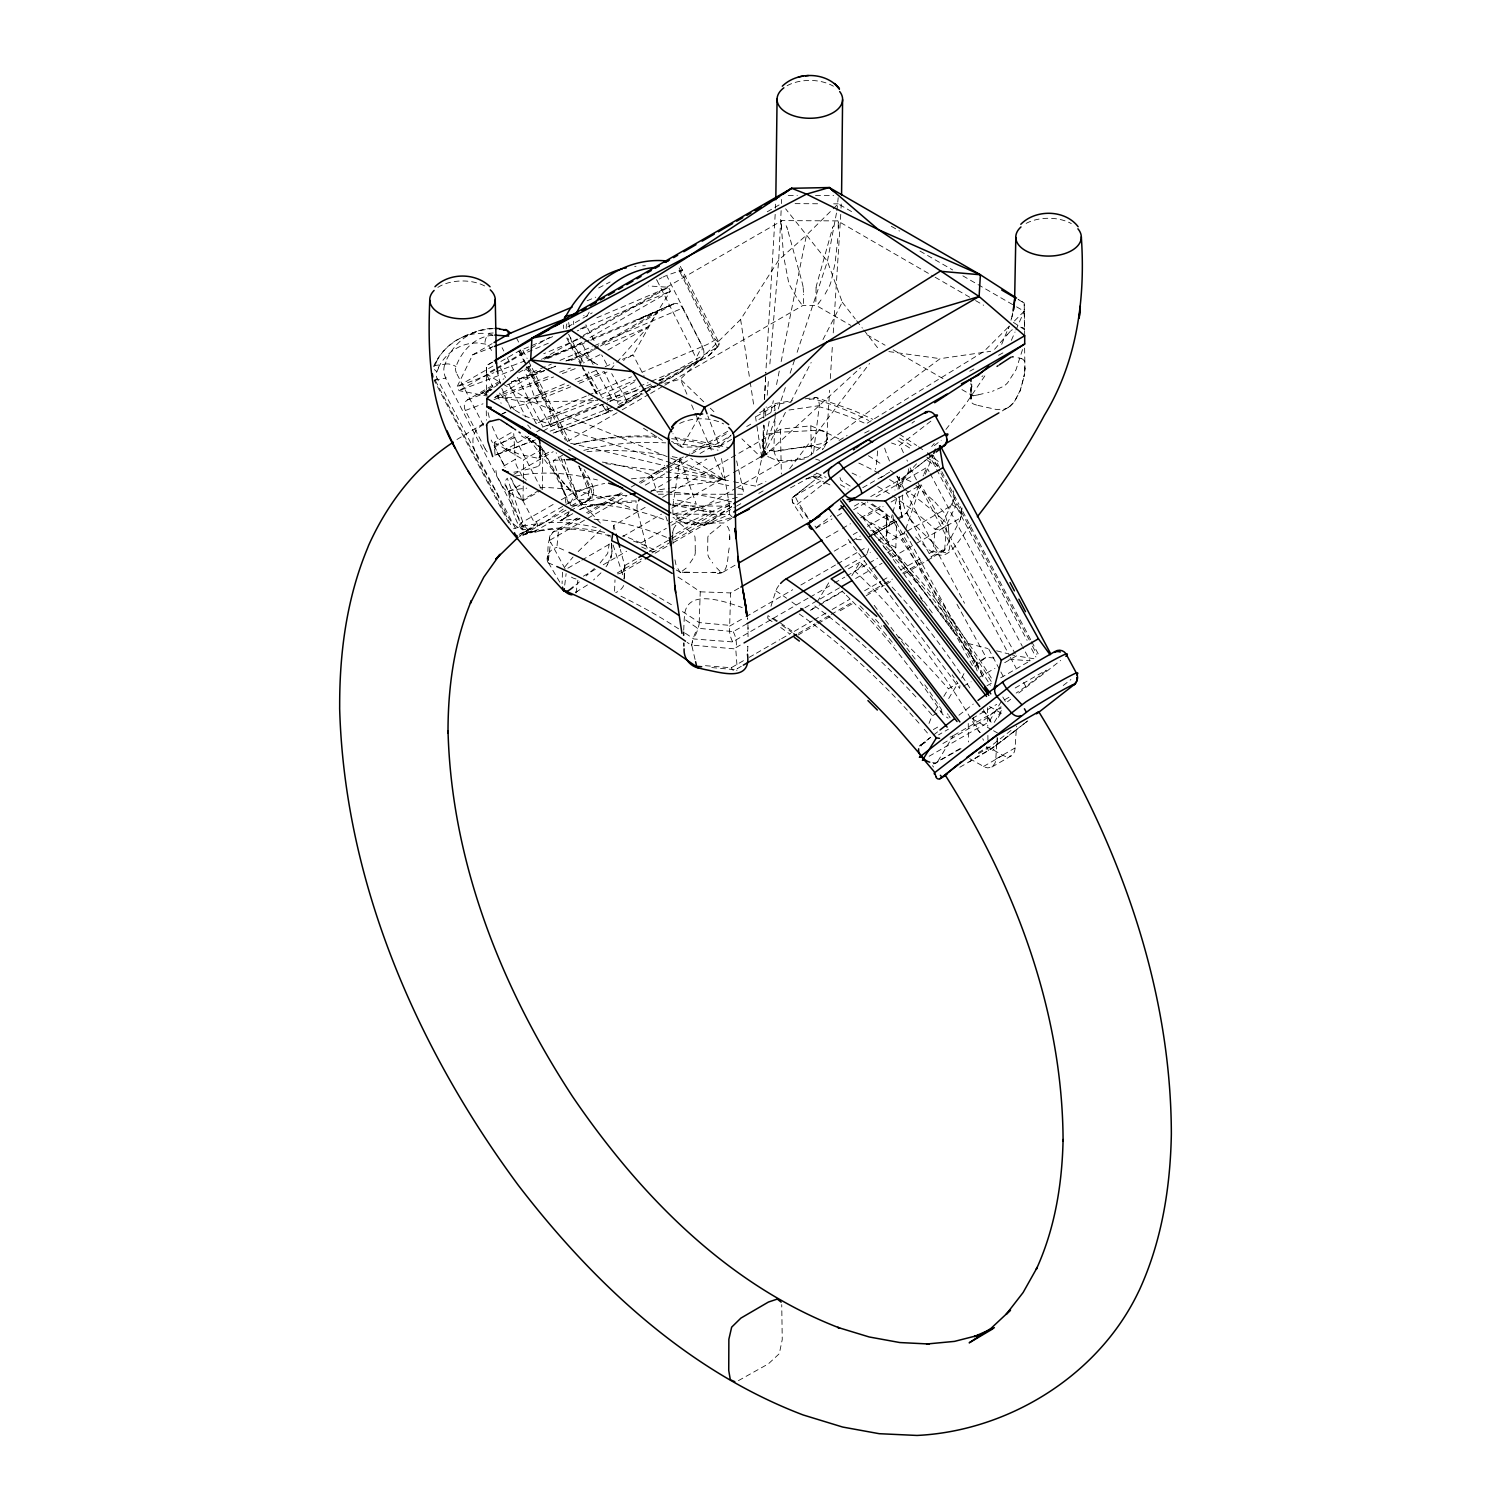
<?xml version="1.0" encoding="UTF-8"?>
<svg xmlns="http://www.w3.org/2000/svg" width="1511" height="1511" viewBox="0 0 1511 1511"><rect width="100%" height="100%" fill="white"/><g stroke="black" fill="none" stroke-linecap="round" stroke-linejoin="round"><path stroke-width="0.75" stroke-dasharray="5 3.75" d="M672.981 543.998L672.792 532.854M762.961 440.041L763.452 447.313L763.452 425.044L762.979 439.531M781.281 228.633L781.414 222.155M781.3 225.101L783.51 255.586L788.326 280.876A25.744 7.952 76.7 0 0 789.856 285.409M838.265 222.495L838.246 230.276M568.665 511.813L534.29 531.664A10.936 9.425 76.1 0 1 521.276 526.3L508.735 490.962L505.09 485.239L505.033 481.254L507.262 478.213L522.787 521.975A10.917 6.308 60 0 0 534.29 531.664A466.295 230.39 62.1 0 1 607.252 533.005M540.126 454.66L540.183 458.022M729.7 539.54L729.662 533.402A5.421 1.681 76.7 0 0 728.302 527.83L727.037 526.149M747.945 624.723L748.039 636.698M729.756 536.613L729.756 539.654M838.359 225.536L838.284 229.049M971.025 390.971L971.025 392.142M970.912 384.719L970.912 383.397M970.931 398.696L970.987 395.353M971.025 390.782L972.555 383.36A10.029 7.593 35.3 0 0 971.724 384.549L971.044 388.799M971.006 392.747L970.855 388.969L971.101 401.095M877.438 450.92L877.381 453.262A137.482 79.365 60 0 1 875.927 466.729L875.436 469.241M970.874 387.42L970.874 388.384M495.967 470.507A20.55 11.861 60 0 0 497.081 476.513L503.843 488.393A16.338 9.425 60 0 0 508.168 491.963L523.014 500.802L523.297 480.347M523.335 478.062L523.58 459.873L542.883 448.729L521.389 435.923M542.317 489.658L542.883 448.729M861.61 502.37L889.261 521.031L886.579 515.742L886.334 536.972L886.919 514.193A466.03 310.964 69.3 0 0 869.996 502.464M624.553 578.09L624.704 567.097L623.363 571.876L624.704 567.362L621.776 572.537L641.382 561.148M824.402 447.256L827.121 440.721L826.857 434.016A118.576 24.138 -3.5 0 0 826.593 433.26L823.778 431.088L817.262 430.371L776.087 432.392L765.397 434.526L762.979 439.267M624.156 578.297L624.459 564.623L620.303 549.4M683.727 630.181L684.2 619.359A118.576 117.272 24.3 0 1 684.521 615.676C686.372 587.42 725.771 601.794 742.203 607.554M738.766 588.232L730.644 592.935L729.681 625.384L699.196 622.57A466.03 219.322 52.2 0 0 681.782 611.124M747.681 650.807L747.832 646.236L747.643 651.354M699.196 622.57L700.254 591.821A514.495 242.119 52.2 0 0 677.816 576.956M803.436 303.503L803.418 294.211M614.561 591.179L614.996 579.884M826.706 442.629L826.366 443.762L829.615 390.216M775.275 412.276L773.84 449.277L732.986 472.867M485.938 394.711L486.202 392.596M764.509 399.244L765.85 372.235M764.509 399.376L765.85 372.499M775.464 208.235L775.653 204.155M841.041 208.159L841.23 204.023M775.181 214.373L765.964 370.006M781.13 210.633L778.713 260.043L769.59 367.249M840.758 214.373L833.09 335.215M830.313 378.543L832.523 343.677M690.017 562.923L694.002 557.181A4.306 1.36 -76.4 0 0 695.268 553.045L695.249 550.684M953.517 490.848L952.572 505.014L884.048 544.583M565.87 502.993C564.132 483.01 550.646 466.2 542.751 448.2M969.741 758.711L983.585 766.436A16.338 9.425 60 0 0 987.911 767.871L991.896 767.021L994.672 763.792A20.55 11.861 60 0 0 995.787 759.07L997.184 737.311M1024.704 371.819L1024.855 362.716M991.896 767.021L1011.199 755.859L1013.975 752.648A20.55 11.861 60 0 0 1015.09 747.926L1016.506 726.13M1025.025 368.155L1024.836 370.592M837.812 238.549L835.13 262.801L831.201 281.084A25.668 8.103 -76.4 0 1 829.671 285.617L824.666 294.872M729.209 547.945C726.829 558.881 729.662 578.562 712.323 572.291L721.994 572.556L680.592 572.348L675.7 569.704M827.367 438.133L827.235 439.134A127.528 26.216 -7 0 1 827.14 439.739L823.287 443.214L810.765 445.915M961.393 508.735L960.505 519.217L944.639 549.966L926.772 560.827M962.073 507.923L960.505 519.217M579.808 561.299L565.511 569.553L550.552 542.033L548.153 562.168C547.907 552.61 546.491 539.125 553.498 531.721L577.334 518.027M764.623 425.516L761.846 458.135L755.519 486.126L733.194 481.65M765.416 416.186L766.209 406.875M767.21 395.221L768.589 378.902M944.639 549.966L946.604 524.77L957.672 501.822M893.039 515.591L893.511 521.333L895.777 521.541L973.821 663.933M547.284 558.598L547.473 556.482M898.025 489.224L899.328 476.89L894.946 490.055M564.736 585.135L566.115 573.632M540.05 455.869L538.879 457.909L551.062 450.864M816.072 287.751L815.827 303.635M1024.59 372.745L1024.477 373.614M576.05 592.992L577.863 580.205M827.084 439.701L827.329 437.774M613.277 529.209L613.787 525.469L646.292 506.695M816.091 287.6L816.148 287.279A10.048 3.173 -76.4 0 1 816.507 285.352L832.637 227.708M899.234 488.846L901.67 480.252L916.497 463.858M959.919 685.654L959.636 688.393L847.142 538.048M707.828 537.368L707.658 553.196A4.306 1.322 76.7 0 0 708.697 557.238L712.739 563.055M576.031 493.7L575.181 497.591M730.38 517.952L704.598 525.205L685.616 523.731L672.867 514.08L672.867 505.845L680.403 456.228M820.832 480.97L793.407 496.817L792.028 498.724L792.482 502.332L795.995 505.373L821.531 485.352M1024.024 376.673L1024.382 374.312L1020.662 389.46L1014.259 402.02L1020.038 391.122L1023.929 377.146M836.471 213.051L827.424 261.346L796.127 355.274M836.905 210.766L838.189 197.695M769.193 421.361L761.846 458.135L741.901 438.813M771.044 412.163L773.33 400.661M776.56 384.568L779.317 370.781M781.149 361.582L806.44 235.13L831.503 210.445M1011.879 316.894L1012.672 312.966M997.713 738.577L996.958 741.24M1022.531 349.551L1016.015 369.742L1007.554 382.906A25.668 19.322 -36 0 1 1003.852 386.193L992.519 391.273M719.104 344.961L719.123 343.054L717.328 347.114A12.428 10.105 68.1 0 1 716.082 347.983L659.155 380.281M692.265 642.307L692.529 641.042M702.011 349.891L702.539 346.756L666.597 275.418L682.651 269.902M562.451 572.253L562.092 583.699M929.001 723.429L931.966 716.006L937.689 712.72M886.598 534.781L892.245 514.628M892.869 512.399L896.646 498.97M1011.501 318.387L1012.729 314.288L1010.972 320.162M1008.423 328.605L1009.216 326.017L1001.207 345.471M770.969 606.308L775.88 590.763A11.087 4.136 -46.5 0 1 778.826 585.531M792.028 498.724L792.897 503.087L803.606 519.368M775.256 417.886L761.846 458.135L860.533 367.759M778.241 408.933L785.682 386.57M790.159 373.16L795.372 357.503M486.334 392.142L501.085 382.812M569.307 511.889L565.681 517.272L568.438 513.853M867.087 553.366L868.749 548.606M977.22 670.96L968.022 643.422L901.916 540.183L904.976 531.305M905.731 529.096L921.049 484.71L1015.26 653.866M961.714 678.023L964.585 672.376M925.299 474.284L932.91 455.548M434.318 366.342A14.524 12.334 73.9 0 1 434.677 365.53L444.989 364.208L447.143 359.41M918.952 485.447L906.883 512.909L897.628 520.105M923.108 475.965L923.523 475.021M923.939 474.076L926.866 467.447L929.076 471.602M1011.331 340.372L1015.014 332.042M1015.921 329.965L1024.194 311.247L1024.194 303.012L1018.471 299.329M434.734 365.568L436.755 361.582M929.435 553.309L933.043 551.232L935.12 529.209A10.917 5.458 -47.6 0 0 943.752 520.445L954.82 497.497M492.114 343.639L472.603 354.896L457.059 386.759L459.061 390.631L490.206 396.619M941.485 710.529L942.448 714.325L948.096 718.178M433.581 366.531C443.403 342.978 469.09 330.493 493.379 328.605M785.437 412.39L761.846 458.135L756.539 423.477M790.801 401.983L811.18 362.47M822.966 339.597L842.269 302.162L827.424 261.346L785.626 208.82M438.643 367.928L436.849 371.63A7.442 6.044 67.9 0 0 437.283 378.789L516.951 531.23M674.208 527.773L675.87 525.28M590.707 340.258L657.361 311.852L633.052 354.802L623.42 360.374M698.856 417.225L681.782 447.199L671.564 441.306M589.196 312.097L586.325 317.291A8.159 4.023 30.6 0 0 583.68 315.44M998.28 717.385L1002.756 709.924M817.092 602.096L829.917 580.791M851.826 575.729L859.986 562.168A525.582 291.547 65.5 0 1 888.336 592.293M934.667 711.587L939.238 703.975M943.827 696.363L948.398 688.752L957.842 683.312A525.582 291.547 65.5 0 0 952.194 674.85M948.681 698.516L957.842 683.312M1001.17 701.708L989.762 720.671A10.917 1.889 -30 0 1 976.748 728.736L926.205 757.936M994.238 722.409L1002.586 708.508M606.024 566.776L607.516 564.604M607.403 564.774L611.861 553.63L611.426 543.205L612.049 551.496L611.728 545.207M984.851 375.899L965.982 403.626L944.734 430.994M664.802 383.341L680.403 379.185L740.617 319.463L778.713 260.043L806.44 235.13M564.982 566.757L573.009 557.049M818.849 302.955L817.923 304.164M818.943 302.823L821.04 299.915M718.424 346.038L708.036 356.256L676.154 374.766M789.649 468.788L869.58 363.471M686.202 568.079L680.592 572.348L690.3 572.178L681.348 572.348A25.668 8.103 -76.4 0 1 679.856 572.083L676.135 565.378M971.101 524.733C952.138 548.115 946.49 569.628 921.37 542.619M563.244 509.113L545.698 521.711M931.645 446.595L934.289 443.478M1006.93 335.026L1010.935 330.663M994.597 349.287L1007.195 334.705M610.69 369.383L615.336 364.094M616.904 362.319L647.917 327.018L670.412 291.132L668.41 287.26L648.257 285.919M823.608 448.144L822.362 449.409M974.576 666.313L986.06 657.361L995.239 658.078M578.184 551.534L600.774 529.643M600.981 572.839L593.577 579.96M682.689 270.072L679.912 271.867A8.065 6.573 67.9 0 0 676.531 268.24M1008.026 327.377L983.793 351.572L867.201 423.174M1014.485 320.918L1024.194 311.247L1016.015 306.525M600.094 562.999L607.686 553.479L609.197 543.979M833.184 208.801L838.189 203.853L854.546 213.297M919.878 745.754L939.162 730.606M731.192 435.017L719.425 446.444L681.782 447.199L672.943 433.638M921.162 744.753L930.663 737.292M594.371 568.457L589.649 572.763M588.251 574.029L586.136 575.918M1046.292 670.62L1025.78 686.58L1023.627 682.386M579.28 581.924L577.995 583.038M710.094 533.931L722.919 523.58M717.253 347.171L679.912 271.867M806.855 486.278L792.727 497.459L811.501 482.632M798.035 493.228L793.898 496.515L795.938 494.89M816.582 527.301L831.428 515.667M1025.95 722.296L1027.726 720.898M810.689 483.237L820.284 475.738M1024.156 723.712L1011.879 733.269M818.735 476.985L821.191 475.058M958.918 715.232L973.235 704.088M1011.01 730.436L989.044 747.548L975.52 755.368M930.87 421.172L899.139 445.669L891.528 443.006M934.232 445.669L941.221 440.268M868.731 536.783L877.985 529.587L895.324 519.576M1001.075 706.732L988.213 716.705L991.953 723.92M1007.497 701.746L1010.708 699.234M1018.754 693.001L1060.665 660.439M1063.215 685.503L1070.902 679.553M1027.027 721.427L992.897 747.832M911.983 423.156L914.514 421.191M917.781 466.332L928.283 458.211M932.778 454.773L901.954 478.515L869.845 497.119M1014.939 730.757L991.48 748.908L959.542 767.418M1025.723 686.636L1016.147 693.077M1008.139 736.159L991.216 748.549L968.948 761.978M903.408 477.4L913.475 469.694M809.518 455.68L940.125 358.674L990.687 351.326M587.439 584.984L576.503 591.764M708.036 356.256L712.946 352.006A64.35 42.591 51.6 0 0 716.101 347.983M519.482 536.141L535.668 524.506L521.427 533.704L533.289 527.188L518.311 534.818L543.998 522.693M732.533 517.348L729.586 514.382L672.867 514.08L704.598 525.205L731.758 506.374M530.72 438.171L528.623 439.418M483.463 424.572C458.928 437.888 484.011 465.804 490.433 482.727C502.313 497.213 506.355 533.666 530.682 529.341M981.904 376.541L982.943 375.842M456.945 439.512L485.56 422.4M598.658 287.978L610.104 281.971M1008.611 407.271L1014.202 402.096L1010.047 406.346L1000.849 411.748M618.887 407.838L625.252 402.644A64.463 29.974 67.1 0 0 627.443 399.187L644.064 389.574M839.058 440.456L847.104 435.527M492.303 362.13L486.353 365.719L486.353 373.954L492.68 386.514M655.094 553.177L671.167 543.866M619.888 407.29L643.006 393.918M727.754 431.258L689.564 453.319M759.75 412.692L775.747 403.399L792.387 400.679M960.977 748.625L933.779 763.962M492.454 362.206L486.353 365.719L486.674 394.994M492.926 366.059L457.059 386.759L493.889 372.726M500.896 361.45L518.821 351.1L553.517 336.292M494.494 369.251L486.353 373.954L500.424 382.472M496.533 368.08L529.096 349.268M531.135 348.097L549.456 337.52M567.758 326.943L592.199 312.853M767.229 211.786L779.43 204.74M494.928 369.931L459.061 390.631L513.23 369.987M496.911 368.778L520.823 354.972L549.003 342.94M485.22 448.918L465.35 410.52A8.235 6.705 67.9 0 1 467.447 399.905L503.994 378.77M500.538 382.245L480.951 393.559L487.071 394.749M542.6 358.9L581.225 336.594M583.246 335.423L782.018 220.606L837.623 220.889L933.061 276.06M577.92 339.503L543.733 353.725M579.941 338.332L668.41 287.26L596.864 317.782M581.943 342.204L573.897 346.85L541.391 359.24M589.989 337.576L670.412 291.132L577.202 330.909M570.761 386.778L543.035 398.054L494.645 397.469L531.721 376.069L544.621 370.629M566.625 360.827L584.19 354.103L592.331 349.4M594.352 348.229L657.361 311.852M571.045 360.43L584.285 355.387L598.394 347.247M600.415 346.076L672.962 304.183L543.922 359.297L558.617 353.007M599.98 354.688L583.492 362.961M607.97 350.061L647.917 327.018L602.719 346.095M494.985 454.131L494.267 442.402L513.57 431.258M494.796 455.057A10.974 8.934 67.9 0 0 498.007 454.074L528.604 436.452M536.764 431.73L542.865 428.199M543.129 431.051L551.402 426.253M634.544 381.83L615.279 392.954L602.077 398.054M503.692 466.049L515.27 459.363L513.721 433.6M645.669 388.969L617.3 405.364L618.018 401.095L626.272 399.716A12.466 10.143 67 0 0 627.443 399.168M647.709 387.798L651.751 385.475M659.854 380.791L663.915 378.449L659.589 380.281M617.602 407.063L641.665 393.162M648.54 389.196L653.696 386.212M658.853 383.246L694.947 362.394L705.335 357.975M614.864 409.594L655.245 386.287M657.266 385.116L699.669 360.638L650.202 381.773M646.387 391.953L678.552 373.387M567.305 441.476L620.133 410.992M622.154 409.821L648.559 394.579M650.599 393.408L662.781 386.363M664.821 385.192L802.945 305.449L816.318 305.505L850.712 325.356M513.816 474.397L553.215 451.657M568.476 503.579L553.215 460.591L562.659 455.151M508.168 491.963L525.526 481.933M539.389 490.187L522.013 500.217L510.397 477.74M523.014 500.802L540.39 490.773M553.12 504.466L522.787 521.975A10.917 2.701 -19.5 0 0 521.276 526.3L542.298 522.863A481.008 238.606 62 0 1 596.241 527.566M561.223 499.801L573.349 492.794A10.917 2.72 -19.6 0 1 587.193 488.242A477.646 311.795 57.7 0 1 604.702 483.407M562.621 506.431L536.329 521.616A2.644 2.153 68 0 1 533.213 520.407L532.949 520.558M587.722 500.575A8.499 4.967 60.8 0 0 588.931 491.245A2.644 2.153 68 0 0 589.649 487.826L592.369 486.089L576.163 492.454L556.142 452.752M565.907 504.542L588.912 491.245M571.46 505.675L579.072 501.274L582.698 507.337M566.021 510.095L522.523 535.196A10.634 8.669 68.3 0 1 519.576 536.141M570.346 510.85L588.195 500.557C600.113 493.172 588.704 477.533 584.19 469.713M579.922 518.972A464.538 236.547 61.7 0 0 565.19 520.105L559.977 520.861L571.8 514.023M579.676 509.49L590.008 505.751A464.538 297.913 58.1 0 1 636.641 500.953M572.82 513.664L561.242 520.294A20.096 19.473 28.5 0 1 559.977 520.861M579.903 509.566L583.454 507.507L602.096 503.994L587.099 506.657M602.322 462.064A525.582 268.467 61.7 0 1 651.071 474.907L664.557 467.126M666.483 466.011L679.969 458.23L696.288 504.202A475.361 304.183 58.1 0 0 673.132 499.423M621.191 492.794L585.286 513.457M631.239 486.995L637.283 483.501M639.285 482.349L665.444 467.258M671.47 463.764L687.562 454.49M580.016 518.254L558.466 530.682L556.917 547.039A487.467 160.053 44.2 0 1 564.963 550.59M587.836 513.721L623.08 493.379M640.702 483.199L668.108 467.371M670.072 466.257L689.639 454.943M691.604 453.81L728.812 432.335M756.218 416.507L777.749 404.079L786.702 402.663M549.872 540.201L626.989 495.665M645.254 485.125L689.885 459.344M700.046 453.489L730.474 435.923M746.717 426.536L750.778 424.194M758.881 419.51L775.124 410.142M731.588 439.418L719.425 446.444L707.866 415.959M650.788 491.453L664.802 483.35M666.804 482.198L706.865 459.08M662.555 497.308L668.655 493.795M670.676 492.624L780.413 429.256L810.784 425.781A514.495 343.299 69.3 0 1 838.832 438.87M581.848 560.109L610.444 543.601M622.702 536.537L661.516 514.137M671.715 508.244L730.946 474.038M668.108 523.996L697.629 506.94M583.416 576.201L596.033 568.91M603.248 564.755L626.668 551.232M641.08 542.902L666.313 528.34M671.715 525.224L734.799 488.808M736.612 487.751L779.865 462.782L805.609 458.721M668.429 538.143L714.099 511.776L705.127 509.453A464.538 297.913 58.1 0 0 675.001 503.654M624.647 565.567L636.868 558.522M649.088 551.458L730.55 504.428M617.262 572.952L641.741 558.824M651.94 552.932L731.57 506.959M673.207 542.695L734.422 507.356M736.461 506.166L742.581 502.634M731.683 518.405L723.712 523.014L678.836 522.768L672.697 519.236M862.743 487.694L890.904 471.432M880.856 477.627L884.879 475.304M735.045 565.208L722.692 572.348A25.744 7.952 76.7 0 1 721.2 572.575L714.76 565.888M815.883 528.264L832.032 518.953M837.188 515.969L842.345 513.003M854.376 506.053L861.251 502.086M853.677 509.698L865.879 502.653M876.04 496.779L926.866 467.447M826.139 537.784L840.362 529.568M842.401 528.397L850.523 523.713M860.684 517.839L883.047 504.938M932.306 612.88L863.14 518.141L883.104 506.619M891.093 502.011L919.047 485.862M853.224 534.535L857.266 532.193M867.408 526.357L889.696 513.476M834.242 551.118L850.259 541.863M852.261 540.711L860.269 536.084M897.251 518.462L906.883 512.909L931.777 558.296M868.806 537.104L895.777 521.541L873.925 534.214M729.586 626.158L743.846 617.942M745.886 616.752L792.727 589.724M800.868 585.021L835.489 565.02M837.528 563.849L857.889 552.101M859.929 550.911L866.049 547.398M878.269 540.334L886.409 535.631M747.001 623.703L733.307 631.617L697.459 628.198A487.467 160.053 44.2 0 0 683.52 618.528M844.895 567.192L860.552 558.145M862.517 557.011L870.355 552.497M848.426 568.835L859.986 562.168M808.026 598.186L732.608 641.911L693.776 638.964A454.83 212.843 52 0 0 685.39 633.279M810.142 597.147L832.58 584.19M834.544 582.887L844.819 577.126M846.783 575.823L867.276 564.17M869.316 562.98L877.475 558.277M887.675 552.384L895.834 547.662L896.552 521.899A454.83 304.315 69.5 0 0 867.257 501.898M735.933 647.615L742.014 644.102M804.891 607.781L839.417 587.855M855.66 578.486L869.864 570.289M871.885 569.118L882.046 563.263M892.189 557.389L914.514 544.508M916.535 543.337L961.185 517.555M823.249 602.209L842.949 590.839M819.132 605.174L842.628 591.613L844.8 593.71M705.429 665.69L731.192 667.768L743.809 660.477M749.21 657.361L754.631 654.244M756.425 653.205L779.846 639.663M781.659 638.624L790.669 633.43M794.276 631.352L812.295 620.945M814.089 619.907L826.706 612.616M832.127 609.5L850.145 599.093M864.556 590.763L880.781 581.395M882.575 580.356L889.79 576.201M900.613 569.949L920.426 558.503M741.297 666.313L737.217 668.674L735.763 648.975L691.811 645.103M798.488 633.298L814.826 623.873M816.865 622.683L829.123 615.619M831.163 614.429L853.621 601.472M867.918 593.219L882.216 584.965M884.256 583.775L892.434 579.053M902.653 573.16L923.07 561.374M931.229 556.652L945.527 548.399M798.054 635.054L816.091 624.647M818.093 623.495L830.106 616.545M840.135 610.765L854.149 602.681M866.162 595.731L884.199 585.324M886.201 584.171L892.208 580.696M861.289 515.912L877.985 529.587L976.616 662.8L986.06 657.361L956.652 603.701M963.47 686.183L971.101 681.782M979.336 677.306L994.937 668.296M1004.702 662.668L1016.393 655.906L1034.204 658.777M987.004 685.73L992.878 682.33M1000.716 677.816L1028.141 661.969M933.345 729.586L939.256 726.168M1015.184 687.977L1046.198 670.185M921.238 744.829L928.698 740.56M938.577 734.875L941.863 732.967M945.149 731.078L948.436 729.171M972.253 718.48L996.712 704.353M1004.872 699.65L1008.951 697.289M953.894 735.309L1001.189 707.998M942.902 743.544L975.634 724.657L979.6 732.438M959.938 748.682L937.708 761.525A10.917 6.308 60 0 1 933.42 763.376M978.391 752.572L988.043 747.001L1002.888 755.292A16.338 9.425 60 0 0 1007.214 756.728L1011.199 755.859M995.787 759.07L1015.09 747.926M983.585 766.436L1002.888 755.292M694.947 362.413A11.125 9.066 67.4 0 0 697.27 360.355L656.964 280.309L658.305 279.554M585.89 324.752A8.084 6.592 67.9 0 0 586.362 325.809L585.626 326.225M518.67 372.688L530.399 365.945M811.256 609.726L815.336 607.384M904.409 573.689L924.732 561.998M758.73 493.379L764.774 489.904M1008.328 407.441L1007.931 407.649A25.744 19.454 35.3 0 1 1004.211 409.179L996.165 409.443L977.863 405.382M969.741 371.253L973.858 368.986M998.525 355.312L1004.702 351.912M584.625 326.773L577.882 330.229M790.499 487.864L816.582 473.604M659.212 279.063L661.912 277.646M525.639 524.619L523.014 525.979A10.69 9.198 78.4 0 0 535.385 530.909L522.938 535.026M434.394 380.224L435.47 379.639M864.651 432.996L870.959 429.785M663.915 378.449L660.647 379.828M662.932 277.136L665.784 275.776M501.916 413.938L505.788 412.163M951.987 736.386L953.233 735.706L937.708 761.525A10.917 8.48 31.1 0 1 932.721 762.677M502.313 413.938L505.845 412.276M436.32 379.242L437.265 378.808M535.819 530.795L521.106 535.819M537.482 466.597L533.005 467.976M730.134 503.106L685.616 523.731L672.981 517.423M492.737 335.291C475.228 336.481 461.724 350.665 456.058 366.474A7.461 6.082 67.9 0 0 456.624 373.368L455.34 373.954M571.781 507.129L587.779 500.727A10.69 7.952 73.9 0 0 590.423 487.052L581.168 468.656M673.472 303.919L637.491 319.633L672.962 304.183M757.615 485.22L765.945 481.612M704.598 525.205L729.586 514.382L729.586 506.147L721.37 457.927M951.401 736.631L950.06 737.16M526.206 367.759L532.646 365.02M547.7 358.598L588.553 341.184M525.072 368.986A8.235 6.705 67.9 0 1 529.87 373.255L538.464 369.609M540.617 368.684L551.364 364.094M559.977 360.411L592.236 346.642M594.39 345.717L682.575 308.074L702.445 346.472L642.232 372.178M586.306 396.071L549.74 411.672L529.851 373.274M588.459 395.145L631.466 376.768M598.564 403.815L546.944 425.856A10.974 8.934 67.9 0 0 549.758 411.653M607.176 400.132L648.049 382.68M551.194 426.366L607.668 402.36M609.821 401.435L638.152 389.422M646.595 385.796L650.863 384.04M587.137 300.783L595.75 297.157M546.774 369.723L555.387 366.078M568.287 360.638L594.106 349.721M564.453 383.888L534.422 396.6L524.997 402.058L496.855 396.637M575.162 379.337L596.618 370.252M605.193 366.625L613.768 362.98M622.343 359.354L633.052 354.802L644.177 376.277M592.709 398.092L545.547 418.075L536.103 423.514L524.997 402.058L568.986 385.078M601.284 394.447L635.602 379.903M446.368 377.807L445.821 378.014A14.6 12.39 74.3 0 1 444.933 364.17M579.28 383.303L607.006 372.027M475.889 331.891L462.045 337.501L463.783 336.802M434.488 380.205L445.632 378.09M738.426 1380.638L768.381 1363.866L779.317 1353.667L782.245 1339.539L781.735 1304.616M472.603 354.896L492.114 347.322M540.428 370.781L509.585 382.717L542.449 370.063M494.645 397.469L550.986 375.597M559.656 372.235L570.497 368.023M577.769 381.679L604.173 371.498L618.131 401.133L612.049 399.187L596.127 370.101M538.294 422.664L599.886 398.904M550.155 431.164L612.975 407.026M565.87 360.997L569.987 359.429M491.925 389.366L480.951 393.559L494.248 388.591M496.061 371.895L524.223 361.148M467.428 399.886L489.488 391.5M507.11 384.776L549.003 368.816M551.213 367.985L555.614 366.304M465.35 410.52L482.991 403.796M494.003 399.603L553.536 376.938M562.356 373.576L575.578 368.533M494.04 445.556L518.292 436.32M542.543 427.084L602.077 404.419A10.974 8.934 67.9 0 0 611.974 410.539M498.026 454.093L535.498 439.833M553.139 433.109L612.673 410.444M496.628 454.717L533.761 440.57M555.198 432.41L612.012 410.784M513.589 528.737L522.844 526.074L445.556 378.128M658.815 380.375L661.478 379.525M808.857 456.605C794.994 460.024 769.288 466.842 763.659 448.616L763.999 450.202L762.979 440.608M493.153 332.968L485.069 333.685M510.831 407.8L532.59 401.926L597.846 400.604M606.874 398.772L640.305 389.876M642.534 389.271L655.906 385.721M573.878 444.31C601.284 437.208 629.841 434.752 658.097 436.377M673.245 514.156L738.048 497.176M989.044 392.199L987.741 392.52M978.278 394.824L986.173 392.917M524.884 469.94L532.873 468.013M978.051 394.881L973.651 395.655M518.235 471.451L513.834 472.206M774.085 451.506L814.372 445.481L819.189 406.742A475.984 356.955 83.3 0 1 864.689 423.25M788.988 410.029L819.245 405.647M650.995 491.018L669.316 488.223M671.602 487.883L724.241 479.837L730.946 481.197M788.931 402.323L791.178 401.983M804.985 446.803L803.191 447.048M801.755 447.18L785.777 449.409M805.117 398.81L816.034 397.374L854.017 410.652L872.924 419.359M714.099 511.776L706.959 511.813M809.103 399.433L813.598 398.847A487.467 364.415 82.7 0 1 868.655 420.474M634.696 266.465L636.018 266.314M783.076 449.73C774.69 452.053 760.373 451.09 763.036 442.742L762.979 440.324M600.566 504.277L636.641 502.011M811.124 476.626L817.281 476.116A454.83 304.315 69.5 0 1 822.305 478.269M806.024 478.496L813.957 477.552L823.495 481.782M861.289 539.729L855.66 539.616M642.685 265.804L645.367 265.728M658.343 494.191L735.234 494.248M737.557 494.248L744.545 494.248M788.27 195.372L797.355 195.429M815.506 195.523L833.656 195.618M795.088 203.645L817.772 203.758M833.656 203.834L838.189 203.853M672.867 505.845L729.586 506.147M700.254 591.821L730.644 592.935M489.602 390.272L491.094 390.461M480.895 343.545L485.22 344.017A7.461 6.063 67.9 0 1 490.282 348.191L492.832 353.083M1009.008 659.174L1030.105 660.836L1023.438 648.37M711.813 667.56L736.971 669.864M674.888 437.661L697.043 440.702L729.7 447.86M888.884 351.591L940.125 358.674M605.76 463.613L663.839 471.564M666.162 471.885L724.241 479.837L713.06 454.15M672.848 504.882L705.184 511.474L703.144 510.888M515.27 410.331L523.354 415.261M570.591 443.271L664.632 465.652M666.918 466.2L724.241 479.837L690.773 458.456M523.335 455.132L537.349 458.154A4.306 3.249 35.3 0 0 539.37 457.701M1018.074 357.786L1021.455 358.787M610.35 535.838L586.684 530.701L571.441 529.039L573.273 529.152L551.421 529.303L537.576 531.192L539.37 530.871C511.549 542.525 513.476 497.723 504.768 483.104M968.022 643.422L987.816 648.521M996.599 650.807L1007.61 653.64M1009.801 654.206L1016.393 655.906M976.54 405.061L973.745 404.117A4.306 3.249 35.3 0 1 970.855 401.095M518.707 453.961L506.959 448.88A25.744 19.454 35.3 0 1 503.125 445.518L497.232 437.718L491.623 425.044M524.506 416.016L724.241 479.837L532.59 401.926L502.445 383.681M568.57 449.598L570.403 450.354M666.521 537.349L660.836 535.026A464.538 236.547 61.7 0 0 593.275 519.18M633.373 540.995A466.295 230.39 62.1 0 1 656.133 550.59A10.898 7.914 -78.3 0 1 646.122 545.282L629.256 537.992A481.008 238.606 62 0 0 622.985 535.631M641.665 547.001L647.955 549.853M825.403 482.708L833.071 486.429M597.657 364.737C586.174 357.465 569.741 349.702 570.459 333.855M989.422 706.487L1003.096 714.136M972.064 718.726L991.613 729.643M993.558 730.738L997.468 732.929M863.14 518.141L901.916 540.183M680.328 266.333L719.085 342.978L715.232 339.503L678.987 267.655A16.47 12.787 69.8 0 0 678.288 266.767M1013.39 322.372L1024.194 329.436M891.339 226.31L899.517 231.032M1018.055 299.48L1024.194 303.012L1024.704 335.763M919.953 251.072L952.648 269.94M962.866 275.852L1013.975 305.354M935.082 277.212L973.537 299.424M975.577 300.595L983.661 305.279M866.88 334.705L885.087 345.207M893.19 349.872L943.752 379.072M961.94 389.592L972.064 395.429L970.912 393.464M850.164 486.051L840.985 480.385L839.266 475.663M494.267 442.402L523.58 459.873M899.328 434.167L916.686 445.462M643.516 428.236L663.197 440.834M767.701 456.341L769.099 457.266M524.997 436.15L533.1 441.609M532.306 441.061L533.874 442.119M533.27 441.703L534.46 442.515M534.025 442.232L535.498 443.252M776.635 621.512L768.022 615.638A10.898 4.08 -46.5 0 0 773.368 618.207M768.665 619.264L772.083 621.607M534.516 442.553L536.424 443.913M918.594 446.803L924.298 450.788M799.206 613.938L805.93 618.792A464.538 277.042 54.2 0 1 919.708 724.033M780.658 627.481L789.176 633.543M781.791 625.12L788.666 630.011A481.008 288.355 53.1 0 1 792.085 632.561M910.944 481.556L903.37 478.307L901.916 487.392M927.471 453.017L938.577 461.705M679.648 523.354L692.945 534.044M916.044 485.503L933.061 500.235A127.528 62.102 56.5 0 1 934.95 502.143M857.568 512.871L858.588 513.702M859.419 514.382L860.949 515.629M550.703 426.102L534.422 396.6L524.619 370.233M584.19 354.103L596.127 364.491M934.988 502.03L944.658 513.287L948.171 525.261A100.085 46.709 56.9 0 1 948.511 529.662M605.59 410.01L602.001 404.457M703.673 401.737L680.403 379.185L686.938 394.182M710.321 408.197L715.307 413.032M873.755 530.965C919.972 575.294 959.372 626.385 993.048 680.781M846.311 595.24C882.33 630.503 913.494 670.412 941.296 712.38L940.881 711.511L941.769 713.419M918.971 540.296L915.647 536.915M600.396 523.089L562.678 481.952L571.158 491.472L548.134 464.481L526.791 435.942M569.288 489.394L571.158 491.472M514.401 409.84L499.858 393.446A5.213 3.929 35.3 0 0 498.649 392.577M527.679 425.025L528.831 426.348M529.247 426.82L530.701 428.482M814.977 526.055L816.563 527.887M924.241 729.265L925.431 730.663M925.827 731.135L927.433 733.005M932.476 765.699L933.609 767.059M522.069 476.041L516.384 465.369A20.55 11.861 60 0 1 515.27 459.363M842.269 302.162L855.188 318.84M856.624 320.691L862.347 328.095M863.782 329.946L879.572 350.306M801.359 304.051L798.318 299.801M874.189 605.344L878.477 610.954M879.893 612.843L884.181 618.452M885.597 620.322L917.007 661.459M920.35 597.714L924.6 603.323M877.985 529.587L953.384 631.881M807.422 516.686L798.205 502.502A64.463 42.478 50.2 0 1 794.994 495.891M796.467 297.195L789.894 285.522M947.51 713.74L948.152 714.76M948.814 715.78L950.098 717.819M1002.794 696.987L1006.08 702.634M764.849 452.771L765.661 454.169M559.788 582.188L548.455 562.715M626.272 399.716L611.709 373.633M899.064 480.252L896.779 476.097M606.78 406.176L609.424 410.992A11.163 9.085 68.3 0 0 611.917 410.312M972.423 665.595L893.7 521.616M905.958 533.704L983.548 678.08M601.491 396.468L588.308 371.857M597.412 394.107L584.851 370.686M606.742 364.415L601.699 354.991M596.033 393.502L582.245 367.702M930.19 473.68L1022.324 646.292M1030.634 639.625L960.071 506.393M1031.711 641.646L1039.247 655.831M593.105 364.415L580.961 341.41M510.661 524.6L435.036 379.979M508.735 522.882L434.167 380.3M931.059 454.433L939.88 471.092M940.975 473.17L1031.371 644.007M1032.485 646.104L1036.886 654.433M927.867 452.79L935.592 467.39M936.688 469.468L1027.083 640.305M1031.484 648.635L1035.904 656.964M910.075 467.787L1009.291 655.302M1010.387 657.379L1015.902 667.805M897.288 476.192L904.995 490.773M906.109 492.85L964.528 603.267M988.78 649.107L999.791 669.94M1000.905 672.017L1003.096 676.191M580.942 363.301L567.72 338.048M581.187 365.7L566.531 337.746M533.213 520.407L511.266 478.628M933.175 455.321L940.711 469.619M941.787 471.659L958.994 504.353M583.057 361.922L568.193 333.497M594.069 340.542L586.362 325.809M504.561 465.785L491.132 440.003M483.463 425.214L456.605 373.387M582.188 366.021L596.845 394.314M516.498 337.973L518.632 342.072M522.882 350.288L527.131 358.504M528.189 360.562L569.59 441.042M520.105 349.664L523.977 357.144M528.812 366.493L567.097 440.948M519.633 351.421L526.338 364.378M528.246 368.098L565.397 440.211M518.821 351.1L525.771 364.567M502.086 347.681L503.805 350.986M507.205 357.578L514.023 370.762M517.442 377.353L542.638 426.291M500.424 367.777L505.505 377.58M508.886 384.134L525.847 416.998M541.316 489.073L513.853 435.961L494.55 447.124L505.108 467.541M526.772 366.474L543.035 398.054M541.07 446.689L571.252 506.298M578.524 465.917L589.63 487.826M510.812 408.99L501.765 388.365M496.911 394.9L501.142 403.286M982.736 738.709L983.51 740.277M539.54 447.256L538.577 445.802A10.048 7.574 -36 0 1 539.446 447.029L540.145 453.243M986.589 746.604L988.515 750.627M976.616 662.8L981.81 674.265M691.604 404.891L694.399 411.313M695.343 413.447L712.115 451.997M889.469 461.006L885.899 451.883A64.35 30.957 67.3 0 1 884.388 447.124M901.67 516.063L902.105 517.215L899.725 506.695L902.539 518.367M539.559 447.294L540.107 451.279M651.071 474.907L657.285 492.416M665.841 516.498L667.39 520.879A475.361 242.818 61.7 0 0 571.101 505.524M579.355 466.162L587.193 488.242A10.917 8.159 72.2 0 1 584.851 502.483A466.295 305.165 57.6 0 1 620.247 494.305M564.189 459.438L578.675 500.292A475.361 304.183 58.1 0 1 626.31 495.438M560.921 457.795L573.349 492.794A10.917 6.308 60 0 0 584.851 502.483M786.929 227.481L787.571 229.596M609.651 535.196L610.274 537.142M902.105 517.215L898.969 496.25M613.107 544.98L624.137 579.223M500.405 383.888L498.347 375.937M788.138 231.599L801.019 278.383M613.787 525.469L614.977 529.813M675.965 564.736L674.265 556.577M489.262 417.47L487.94 411.899M801.944 281.783L802.775 285.296A10.029 3.098 76.7 0 1 803.134 287.203L803.172 287.524M637.302 504.428A11.087 8.065 -78.3 0 0 637.396 510.794L646.141 545.263M695.06 659.457L691.849 645.669A475.965 153.706 44 0 0 687.089 642.326M736.65 460.912L743.034 489.356A10.898 7.914 -78.3 0 1 743.11 494.966M611.426 543.205L611.804 545.282M608.008 534.573L608.329 536.405M747.378 617.961C747.926 621.852 747.152 616.11 747.511 618.679M899.649 506.431L900.008 508.791L899.253 501.029L899.649 506.431L899.498 505.448M695.022 537.312L695.192 540.976M568.665 322.429L570.1 331.57M740.617 319.463L749.815 379.563M750.174 381.867L753.706 404.986M755.481 416.545L756.18 421.153M803.191 287.676L803.418 292.36M902.596 495.06C901.784 516.252 920.086 529.757 933.477 543.11C944.356 557.521 952.364 555.595 949.059 537.538M948.625 529.719L948.984 536.103M593.596 490.962L593.483 489.3M970.931 399.301L970.817 392.388M672.754 539.257L672.678 536.103M691.774 644.309L691.811 645.291M810.784 425.781L811.483 455.075M780.413 429.256L781.376 474.02M748.039 627.632L748.058 628.595M1024.194 311.247L1024.477 329.965M1024.628 348.116L1024.949 369.156M540.013 444.102L540.069 463.575A4.306 3.23 -36 0 1 537.557 466.767M540.088 452.544L540.031 447.577M540.201 459.684L540.183 457.814M486.278 410.822L486.429 420.171M987.495 707.715L987.76 726.205M987.873 735.441L987.986 742.373M968.249 723.486L968.513 741.977M540.031 448.238L540.031 445.481M695.249 550.325L695.211 542.978M540.031 447.445L540.031 446.482M762.961 439.777L762.979 441.136M781.47 199.452L781.47 203.569M748.077 631.504L748.077 632.467M897.987 440.702A475.984 356.955 83.3 0 1 910.831 448.748M927.603 460.439A475.984 356.955 83.3 0 1 935.838 466.691M548.606 562.961A475.965 153.706 44 0 1 552.667 564.717M944.772 550.061A11.559 7.989 34.6 0 1 933.08 551.099M815.676 459.117A427.896 321.994 83.9 0 1 819.755 460.402M852.091 473.075A427.896 321.994 83.9 0 1 860.042 476.909M877.683 486.504A427.896 321.994 83.9 0 1 935.101 529.247A10.917 8.027 3.9 0 0 946.604 524.77A10.917 4.665 25.7 0 0 943.752 520.445M549.607 540.164A11.351 8.953 42.2 0 1 558.503 530.928M814.297 446.633A439.267 329.417 83.3 0 1 822.872 449.145M858.815 463.065A439.267 329.417 83.3 0 1 881.499 474.794M889.601 479.591A439.267 329.417 83.3 0 1 943.733 520.483M952.553 505.222A11.351 7.838 34.8 0 1 961.449 517.669M733.251 631.825A11.351 4.382 79.6 0 1 736.046 647.803M576.031 578.959A11.559 9.142 42.1 0 1 570.006 576.088M779.827 462.612A11.559 3.305 71.3 0 1 774.029 451.487M814.165 446.633A11.465 4.117 -87.3 0 1 812.786 454.981M733.307 670.487A11.559 4.457 79.6 0 1 731.23 667.635M737.028 670.015A11.559 4.457 79.6 0 1 736.688 670.506M774.973 409.84A11.351 3.249 71.2 0 1 777.787 404.325M813.636 399.112A11.219 4.023 -87.4 0 1 819.396 405.534M899.668 438.096A487.467 364.415 82.7 0 1 912.644 446.727M926.791 457.059A487.467 364.415 82.7 0 1 937.897 465.879M691.66 645.386A11.219 1.794 -70.8 0 1 697.383 628.538M547.775 562.356A11.219 9.595 -38.2 0 1 556.936 547.398M868.409 455.736A514.495 343.299 69.3 0 1 883.028 465.294M890.3 470.337A514.495 343.299 69.3 0 1 893.908 472.924M624.931 565.624A11.446 9.047 39.1 0 1 617.659 573.934M895.853 547.435A11.446 8.141 33.4 0 1 886.126 535.536M732.646 641.646A11.446 4.023 79.7 0 1 729.473 625.988M817.281 476.154A11.276 4.212 -84.3 0 1 812.729 475.795M896.571 521.673A11.276 7.801 -30.5 0 1 886.541 514.288M816.601 473A466.03 310.964 69.3 0 1 826.12 477.419M840.324 484.672A466.03 310.964 69.3 0 1 848.162 489.035M699.385 622.305A11.276 2.399 -70.8 0 1 693.889 638.095M620.945 596.222A454.83 212.843 52 0 1 678.685 628.878M639.512 586.816A466.03 219.322 52.2 0 1 647.275 590.895M651.94 593.426A466.03 219.322 52.2 0 1 673.887 606.213M623.684 585.531A11.276 9.236 -39.6 0 1 615.77 592.52M1026.12 223.401A32.751 18.906 0 0 1 1071.299 223.571M787.08 85.73A32.751 18.906 0 0 1 833.411 86.221M810.897 446.009A100.085 22.212 -6 0 1 805.08 446.897M437.831 287.43A32.751 18.906 0 0 1 487.43 287.619M577.957 583.208A127.528 37.208 -49.6 0 1 576.031 584.851M679.667 423.458A32.751 18.906 0 0 1 723.656 423.93M699.65 360.619A10.974 8.934 67.9 0 0 702.483 346.453A115.063 75.89 51.9 0 0 715.307 339.597M487.26 451.827A10.974 8.934 67.9 0 1 485.201 448.937M672.981 304.202A8.235 6.705 67.9 0 1 682.594 308.055M581.149 362.64A8.235 6.705 67.9 0 1 584.285 355.406M436.906 371.612A8.292 3.683 21.9 0 1 434.431 369.496M444.952 364.189A8.329 3.494 19.6 0 1 455.944 366.512M446.822 359.165A75.097 61.12 67.9 0 1 493.02 328.397M493.02 335.348A14.524 11.125 71.4 0 0 489.337 333.988A8.292 4.269 -79.3 0 0 484.842 343.922M436.547 361.431A73.699 59.987 67.9 0 1 485.05 333.402M438.322 367.683A62.385 50.788 67.9 0 1 480.857 343.11M536.348 521.616A8.499 4.854 59.4 0 1 535.347 530.814M490.131 348.248A8.197 0.944 -31.5 0 1 492.718 346.472M572.593 498.894A11.71 2.153 -61.4 0 1 570.365 503.087M575.143 492.945A15.979 8.216 -63.1 0 1 574.954 494.097M612.295 399.754A115.969 54.226 64.5 0 1 610.028 401.133M608.952 411.804A12.466 7.649 -53 0 1 604.381 406.327M656.529 279.535A8.216 6.686 67.9 0 1 656.964 280.309M699.442 351.534A12.352 2.663 -60.8 0 1 696.288 357.446M573.727 324.563A16.413 13.939 72.1 0 1 573.708 321.144M563.697 328.529A16.319 13.863 72 0 1 563.376 325.016M566.304 328.718A8.235 6.705 67.9 0 1 567.343 323.146M553.215 460.591A525.582 268.467 61.7 0 1 564.585 459.76M587.005 451.695A525.582 336.33 58.1 0 1 664.557 455.208M672.244 456.624A525.582 336.33 58.1 0 1 679.969 458.23M631.315 478.874A477.646 311.795 57.7 0 1 728.755 485.673M738.275 488.072A477.646 311.795 57.7 0 1 743.034 489.375M508.754 490.999A515.591 255.756 62 0 1 526.791 488.166M539.975 487.505A515.591 255.756 62 0 1 637.378 510.869M657.833 491.717A466.295 305.165 57.6 0 1 731.57 501.841M583.775 450.391A515.591 336.556 57.7 0 1 665.747 442.874M673.982 443.46A515.591 336.556 57.7 0 1 718.084 450.202M576.239 443.988A526.092 342.638 57.7 0 1 656.416 437.397M671.602 438.681A526.092 342.638 57.7 0 1 720.388 447.577M706.846 511.474A13.429 12.031 -4.7 0 1 697.383 507.129M515.308 476.135A526.111 261.894 62 0 1 597.449 480.007M707.922 536.821A10.029 3.098 76.7 0 1 708.262 535.952M694.569 535.895A10.048 3.173 -76.4 0 1 694.909 536.764M672.697 532.93A5.402 1.7 -76.4 0 1 674.17 527.547M485.975 392.501A5.421 4.099 35.3 0 1 489.507 389.951M786.173 225.762A5.213 1.605 76.7 0 1 786.929 227.462M781.319 221.985A5.421 1.681 76.7 0 1 781.773 220.606M832.637 227.708A5.175 1.643 -76.4 0 1 833.411 226.008M837.85 220.87A5.402 1.7 -76.4 0 1 838.341 222.287M1010.916 330.645A5.175 3.891 -36 0 1 1012.37 329.738M1021.795 327.32A5.402 4.061 -36 0 1 1024.571 329.795M973.5 395.863A4.306 3.23 -36 0 1 971.554 395.221M1021.549 358.504A5.421 4.099 35.3 0 1 1025.081 362.716M898.894 636.868A525.582 313.249 54.4 0 1 948.398 688.752M814.769 605.987A475.361 283.312 54.4 0 1 917.253 698.403M922.787 704.523A475.361 283.312 54.4 0 1 932.363 715.402M892.057 587.024A477.646 262.404 66.6 0 1 969.986 688.166M983.321 709.698A477.646 262.404 66.6 0 1 989.762 720.671A10.917 8.499 31 0 1 991.556 724.694M980.469 732.608A10.917 6.308 60 0 1 976.748 728.736A466.295 255.831 66.7 0 0 854.924 571.177A10.898 4.061 -46.5 0 0 864.481 560.789M873.66 534.365A515.591 283.256 66.6 0 1 992.784 683.992M870.638 530.399A11.087 4.136 -46.5 0 1 873.66 534.327M883.595 546.699A526.092 289.356 66.5 0 1 990.366 685.352M859.986 605.76A475.361 263.688 65.5 0 1 894.795 645.273M924.751 684.804A475.361 263.688 65.5 0 1 941.806 709.943M813.711 608.045A13.429 9.614 -2.7 0 1 810.349 610.274M875.53 619.434A464.538 257.418 65.6 0 1 881.744 626.347M775.88 590.82A515.591 309.075 53.1 0 1 786.57 598.205M791.915 602.001A515.591 309.075 53.1 0 1 797.222 605.873M773.349 618.263A466.295 279.743 52.9 0 1 792.047 631.164M808.177 518.575A115.969 72.887 50.6 0 1 797.978 504.485M907.488 461.195A115.063 55.661 67.2 0 1 906.902 460.005M903.427 452.733A115.063 55.661 67.2 0 1 900.178 445.254M908.489 468.788A12.352 10.483 -58.5 0 1 902.974 480.252M919.689 746.075A8.065 6.592 57 0 1 921.389 744.47M982.169 711.398A8.065 6.592 57 0 1 988.175 716.724A10.69 2.04 -30.6 0 1 975.672 724.619A8.499 4.986 60.7 0 1 973.348 717.687M921.106 746.018A8.499 4.854 59.4 0 1 922.126 744.337M997.676 741.221A11.71 10.124 -57.2 0 1 992.519 750.4M526.395 480.12A16.338 9.425 60 0 1 523.146 477.249M764.132 408.631L763.754 418.018L764.132 408.707M611.464 555.765L610.803 558.012L611.464 555.765M565.567 517.366L561.979 519.916L565.681 517.272M577.353 591.349L575.634 592.161L577.353 591.349"/><path stroke-width="1.5" d="M733.968 438.058L735.876 538.615L735.177 528.416L739.238 567.777L737.708 556.482L747.114 616.035M842.59 99.688L841.57 195.108M1081.309 236.83C1085.597 298.536 1077.079 361.771 1044.309 415.393C1025.308 451.222 1002.209 484.748 977.353 516.743M1015.808 237.529L1014.618 300.538M683.652 635.3L683.69 632.221M970.931 381.546L971.195 378.505M775.804 199.773L777.07 99.008M668.787 515.327L570.912 458.834L486.863 406.705L486.863 398.47L530.644 359.939L531.948 338.2L791.632 188.289L829.275 187.534L980.393 274.775L1016.582 298.101M934.648 402.757L1024.704 343.998L1024.704 335.763L979.109 296.515L980.393 274.775L878.495 229.691L806.496 194.107L791.632 188.289L683.992 259.382L570.95 330.097L530.644 359.939L669.524 440.117M747.473 654.263C751.571 682.122 721.861 672.829 706.071 669.751A100.085 98.895 41.9 0 1 700.273 668.391C690.565 667.05 683.444 658.739 684.105 648.861M1079.213 318.33L1080.308 305.996L1079.477 315.535M564.264 589.894L564.377 588.686M1013.598 309.774L1014.92 297.818L1013.069 310.983M612.767 533.005L611.728 540.711A514.495 242.119 52.2 0 1 672.225 573.443M486.712 425.403L487.826 440.966L492.662 456.586M919.443 757.275L1011.407 685.182A75.097 4.873 -32.6 0 1 1064.235 654.66L1066.029 653.942L1076.304 672.943A14.524 2.097 -30.8 0 1 1076.739 674.85M993.936 689.073L1001.377 660.175L1038.435 638.775L1050.107 654.754M1074.831 684.086L1038.133 712.758M933.76 453.47L935.46 449.296M576.069 313.967C592.142 279.497 629.653 256.624 667.843 261.082M700.009 415.223L704.56 407.233L827.065 341.977L940.106 271.243L980.393 274.775M939.521 738.35L936.404 737.859L922.39 760.354L923.92 759.58M966.606 757.634L995.843 736.103L1038.756 711.7L1036.565 713.834M992.765 1328.906L969.193 1342.826L991.065 1328.32L1010.538 1310.075L1006.156 1314.4L1023.117 1292.509L1037.302 1267.257L1036.282 1269.334C1054.924 1228.707 1062.176 1183.944 1063.083 1139.521L1063.083 1141.013C1062.667 1010.5 1014.391 884.124 945.149 775.011L957.974 764.377M594.692 303.522C608.499 283.105 631.447 269.034 656.171 267.353M671.639 427.216C678.458 417.319 691.283 413.957 702.691 413.976M672.149 426.555L676.512 421.909L673.49 424.818M1020.813 224.289C1035.639 209.047 1064.972 209.462 1078.117 226.707M807.422 524.657L832.769 505.222M434.96 286.731C449.39 272.49 475.625 272.509 490.036 286.75M732.873 433.393L827.065 341.977L979.109 296.515L878.495 229.691L829.275 187.534L806.496 194.107L531.948 338.2L494.286 360.94M782.282 86.203C797.336 71.357 826.29 71.697 839.417 88.885L834.563 83.577L839.417 88.885M920.615 755.727L934.893 772.518L1025.969 701.784A73.699 4.779 -32.6 0 1 1074.51 673.736L1076.304 672.943A8.292 7.744 67.2 0 1 1074.151 684.143L1072.394 685.05M988.95 366.078L978.259 375.257L961.43 383.813M573.141 587.08C570.667 589.12 564.396 594.824 562.866 589.044A100.085 29.974 -51 0 1 562.545 587.118M936.14 452.11L945.036 444.933L897.968 470.62L849.352 501.69M940.012 729.983L954.159 718.934M959.768 762.979L961.544 761.582M935.8 776.654A11.71 5.628 -71.3 0 0 939.729 778.902L1030.162 709.433A62.385 4.042 -32.6 0 1 1072.734 684.823L1072.867 684.842M927.017 412.522A8.178 6.648 52.6 0 0 924.77 413.24L925.846 412.163L878.703 437.737L836.584 463.556L823.684 473.113M823.778 483.614L843.365 468.297L858.116 484.785A8.178 1.568 58.1 0 1 861.478 492.926M844.177 505.713L839.039 509.717M978.014 700.367L1005.627 679.837L1054.98 651.524M453.281 442.194C415.204 466.88 387.005 504.334 368.608 545.414L367.589 548.059C346.793 598.035 339.503 652.431 339.673 706.26L339.654 708.565C344.47 881.555 416.375 1047.255 518.141 1185.058C592.879 1282.423 686.844 1370.741 803.134 1414.957L842.666 1427.045L879.194 1433.693L916.969 1435.45C1008.423 1431.068 1098.44 1375.463 1138.331 1292.151L1139.351 1290.092C1161.6 1241.608 1170.251 1188.194 1171.327 1135.177L1171.346 1133.684C1170.987 983.661 1116.705 838.208 1038.756 711.7M517.952 537.463L495.646 559.278L500.009 554.291L483.803 577.126L470.412 603.267L471.413 600.604C453.98 642.477 447.879 688.053 448.011 733.175L448.03 730.871C451.336 861.874 501.425 988.005 572.593 1096.627C639.361 1194.597 727.093 1284.728 839.644 1328.037L837.698 1327.376L869.203 1336.971L899.8 1342.542L929.227 1344.016L926.583 1344.016L954.461 1341.39L980.62 1334.723L974.293 1336.555L994.37 1327.697M853.469 449.825L854.886 448.824M856.321 447.804L859.136 445.802M860.477 444.857L861.742 443.951M862.913 443.12L867.975 439.909L872.621 441.93M783.17 194.163L791.632 188.289M997.033 366.399L998.015 365.719M999.243 364.906L1001.037 363.698M1001.491 363.395L1010.935 357.219M920.973 756.558L919.519 757.313M645.291 558.862L651.165 555.444M494.059 342.506L509.679 333.497L572.083 307.149M496.533 359.845L531.135 339.862M537.236 336.349L549.456 329.304M555.557 325.772L567.758 318.727M571.838 316.366L577.939 312.853M582.018 310.492L586.079 308.15M590.159 305.789L596.259 302.276M600.339 299.915L604.4 297.573M608.48 295.212L614.58 291.699M618.641 289.338L622.721 286.996M626.782 284.635L632.901 281.122M636.962 278.761L641.042 276.419M647.142 272.887L651.203 270.545M655.283 268.184L659.363 265.842M665.463 262.31L669.524 259.968M673.604 257.625L677.665 255.265M683.784 251.733L695.985 244.688M702.086 241.174L714.306 234.111M718.367 231.769L732.627 223.534M736.688 221.192L742.808 217.66M746.868 215.317L750.948 212.957M755.009 210.615L761.11 207.083M765.189 204.74L769.25 202.38M773.33 200.038L779.43 196.506M733.628 438.247L979.109 296.515M638.889 557.332L647.048 552.629M733.647 503.805L1024.704 335.763M733.647 512.021L1024.704 343.998M733.666 517.253L947.076 394.069M998.903 412.862L947 442.817M739.049 562.885L819.812 516.252M847.123 499.48L885.182 501.01L943.091 467.579L939.521 445.745M740.806 587.061L822.078 540.145M780.601 583.454A11.087 4.136 -46.5 0 1 786.173 578.864L830.219 553.423M747.001 623.703L840.985 569.439M844.573 571.064L831.088 578.845A525.582 313.249 54.4 0 1 876.739 616.394M744.054 642.93L802.889 608.952M841.457 586.684L851.6 580.828M743.336 665.142L796.448 634.488M939.918 778.694L945.036 775.785M734.629 516.328L749.38 509.131M946.981 774.406L945.149 775.011M490.093 421.475L497.969 419.51M494.286 346.472L563.622 319.539M664.254 262.272L666.955 261.384M622.419 268.845C597.6 275.059 577.731 293.889 565.945 316.101A16.319 13.863 72 0 0 563.83 321.069M503.673 330.04L504.617 329.795A14.6 11.163 71.7 0 1 510.699 333.251M624.326 268.354L626.253 267.9M574.803 314.231L565.945 316.101A8.178 4.099 31.8 0 0 564.717 319.558M531.948 338.2L570.95 330.097L632.561 371.668L704.56 407.233L707.035 413.768M798.412 76.985L803.342 75.984M634.979 493.474L630.389 494.173L635.054 494.173M734.818 1381.677L730.323 1379.713L728.736 1370.477L728.869 1339.256L731.664 1327.149L740.9 1318.102L768.419 1302.048L777.334 1299.063L781.13 1302.161M805.401 75.814L808.423 75.55M694.078 414.486L698.214 414.241M494.777 335.121L508.678 336.103M701.727 666.729L696.665 666.332L695.608 661.742M499.631 329.115L504.617 329.814M530.644 359.939L632.561 371.668L671.677 431.712M570.912 458.834L575.559 459.476M491.226 407.422L486.863 406.705L670.808 512.909M508.433 472.055L507.205 471.772A25.668 19.322 -36 0 1 503.522 470.28L503.22 470.129M710.85 415.015L721.389 419.019L728.755 424.553M536.197 435.092L529.322 433.449L522.655 427.084M500.519 419.869L506.619 423.798M1001.699 290.036L1013.975 297.119M486.863 398.47L670.808 504.674M502.464 469.694L673.755 568.589M506.922 424.005L511.171 426.857M511.53 427.103L513.457 428.387M514.458 429.067L515.704 429.898M518.972 432.089L520.2 432.939M794.276 637.321L799.357 641.098M563.962 591.179L564.075 591.273C519.368 542.43 473.982 492.076 447.067 430.824M829.275 187.534L833.732 191.576M867.918 700.575L877.362 710.057M1021.814 704.617L1006.42 688.355L1002.473 682.084M996.75 696.363L1011.52 712.814M940.39 775.294L942.127 777.466M842.647 499.291L990.8 693.87M840.626 500.859L988.798 695.419M840.928 505.656L986.513 696.439M828.481 508.206L979.77 706.468M808.612 523.656L959.882 721.918M883.822 625.573L957.049 721.54M885.182 501.01L1001.377 660.175M538.162 437.434L538.464 437.888A10.029 7.593 35.3 0 1 539.314 439.512L539.994 443.478M468.221 471.3L469.713 473.661M1024.42 708.791L1026.177 711.775M943.091 467.579L1038.435 638.775M984.775 687.297L988.043 693.303M940.258 445.651L1050.693 653.829M1010.028 582.528L1014.448 590.858M1018.867 599.187L1025.497 611.672M455.245 448.314C429.03 403.475 427.84 350.646 429.747 300.217M935.876 776.427L935.045 773.708M746.018 612.484L746.982 615.6M809.499 525.734L808.952 523.278L845.008 495.022C875.889 471.016 910.887 452.62 945.395 434.412A16.319 1.983 -30.7 0 1 946.585 436.018M616.148 534.176L619.718 547.228M497.969 374.029L496.175 361.129L496.439 363.679L495.249 299.537M746.075 608.272L743.015 590.499L746.075 608.272L745.169 602.643M432.297 373.651L432.864 377.032M681.933 633.392L674.661 585.154L675.625 592.576M747.095 615.865L745.924 607.441L746.566 612.201M675.039 588.1L669.241 523.41L668.466 437.359M735.177 528.416L735.404 531.929M670.544 545.49L670.091 538.369L670.298 541.788M683.784 643.176L683.822 644.12A127.528 125.526 42.6 0 0 683.897 646.009M698.233 667.465A11.465 1.851 -70.8 0 1 697.912 667.786M696.76 666.899A439.153 141.807 44 0 0 564.774 590.707A11.465 10.388 -53.8 0 0 572.065 594.843M556.785 566.512A475.965 153.706 44 0 1 685.522 641.212M569.043 552.44A487.467 160.053 44.2 0 1 678.911 615.393M1077.91 228.784A32.751 18.906 0 0 1 1046.745 256.058A32.751 18.906 0 0 1 1020.983 226.952M839.7 91.567A32.751 18.906 0 0 1 827.99 115.1A32.751 18.906 0 0 1 785.871 112.248A32.751 18.906 0 0 1 783.869 87.808M490.282 289.866A32.751 18.906 0 0 1 484.143 314.08A32.751 18.906 0 0 1 441.76 314.515A32.751 18.906 0 0 1 434.091 290.452M728.793 427.481A32.751 18.906 0 0 1 722.787 451.959A32.751 18.906 0 0 1 679.988 452.11A32.751 18.906 0 0 1 673.434 427.689M495.06 328.397A75.097 61.12 67.9 0 1 499.612 328.68M504.636 329.681A8.329 4.212 -77.7 0 1 508.603 334.894M517.423 536.141A11.71 7.612 -47 0 1 514.477 532.722M566.493 459.684A525.582 268.467 61.7 0 1 574.256 459.627M638.549 500.821A11.087 8.065 -78.3 0 1 639.927 498.611M608.574 483.18A526.111 261.894 62 0 1 622.589 487.902M498.271 419.491A5.175 3.891 -36 0 1 499.31 419.491M486.485 425.422A5.402 4.061 -36 0 1 489.98 421.21M1012.162 356.842A5.213 3.929 35.3 0 1 1013.201 356.842M786.154 578.94A526.111 315.176 53.3 0 1 947.151 727.131M929.756 762.186A10.917 8.48 31.1 0 1 923.844 758.711L897.005 727.66A481.008 288.355 53.1 0 0 793.804 633.827M800.754 608.48A515.591 309.075 53.1 0 1 936.386 737.878M831.277 467.22A8.178 6.667 52.6 0 0 830.521 478.364L845.008 495.022A8.178 6.686 52.2 0 0 854.546 497.648M838.246 462.517A8.159 1.417 58 0 1 843.365 468.297L898.762 434.752L936.064 415.053A16.47 2.021 -30.8 0 1 936.707 416.45M924.808 412.522A8.159 7.102 64 0 1 935.063 415.374L945.395 434.412A8.178 7.045 63.6 0 1 943.997 445.329M810.708 521.673A115.969 72.887 50.6 0 1 809.858 520.634M812.144 529.341A12.466 6.667 -66.5 0 1 808.989 526.451M946.66 438.945A8.178 6.63 52.2 0 1 943.997 446.028M1020.756 715.666A8.197 6.233 53 0 1 1011.558 712.758M996.788 696.325A8.197 6.214 53 0 1 997.184 685.484M1065.841 656.322A14.6 2.172 -30.9 0 0 1066.105 653.885A8.329 7.857 68 0 0 1055.056 651.6L1054.451 652.412A8.197 6.988 49.4 0 1 1060.325 652.034M920.652 755.689A8.065 6.592 57 0 1 918.65 748.776M934.421 774.104A15.979 9.803 -56.5 0 1 934.157 773.028M1076.776 677.683A8.197 7.064 51 0 1 1073.773 685.05"/></g></svg>
